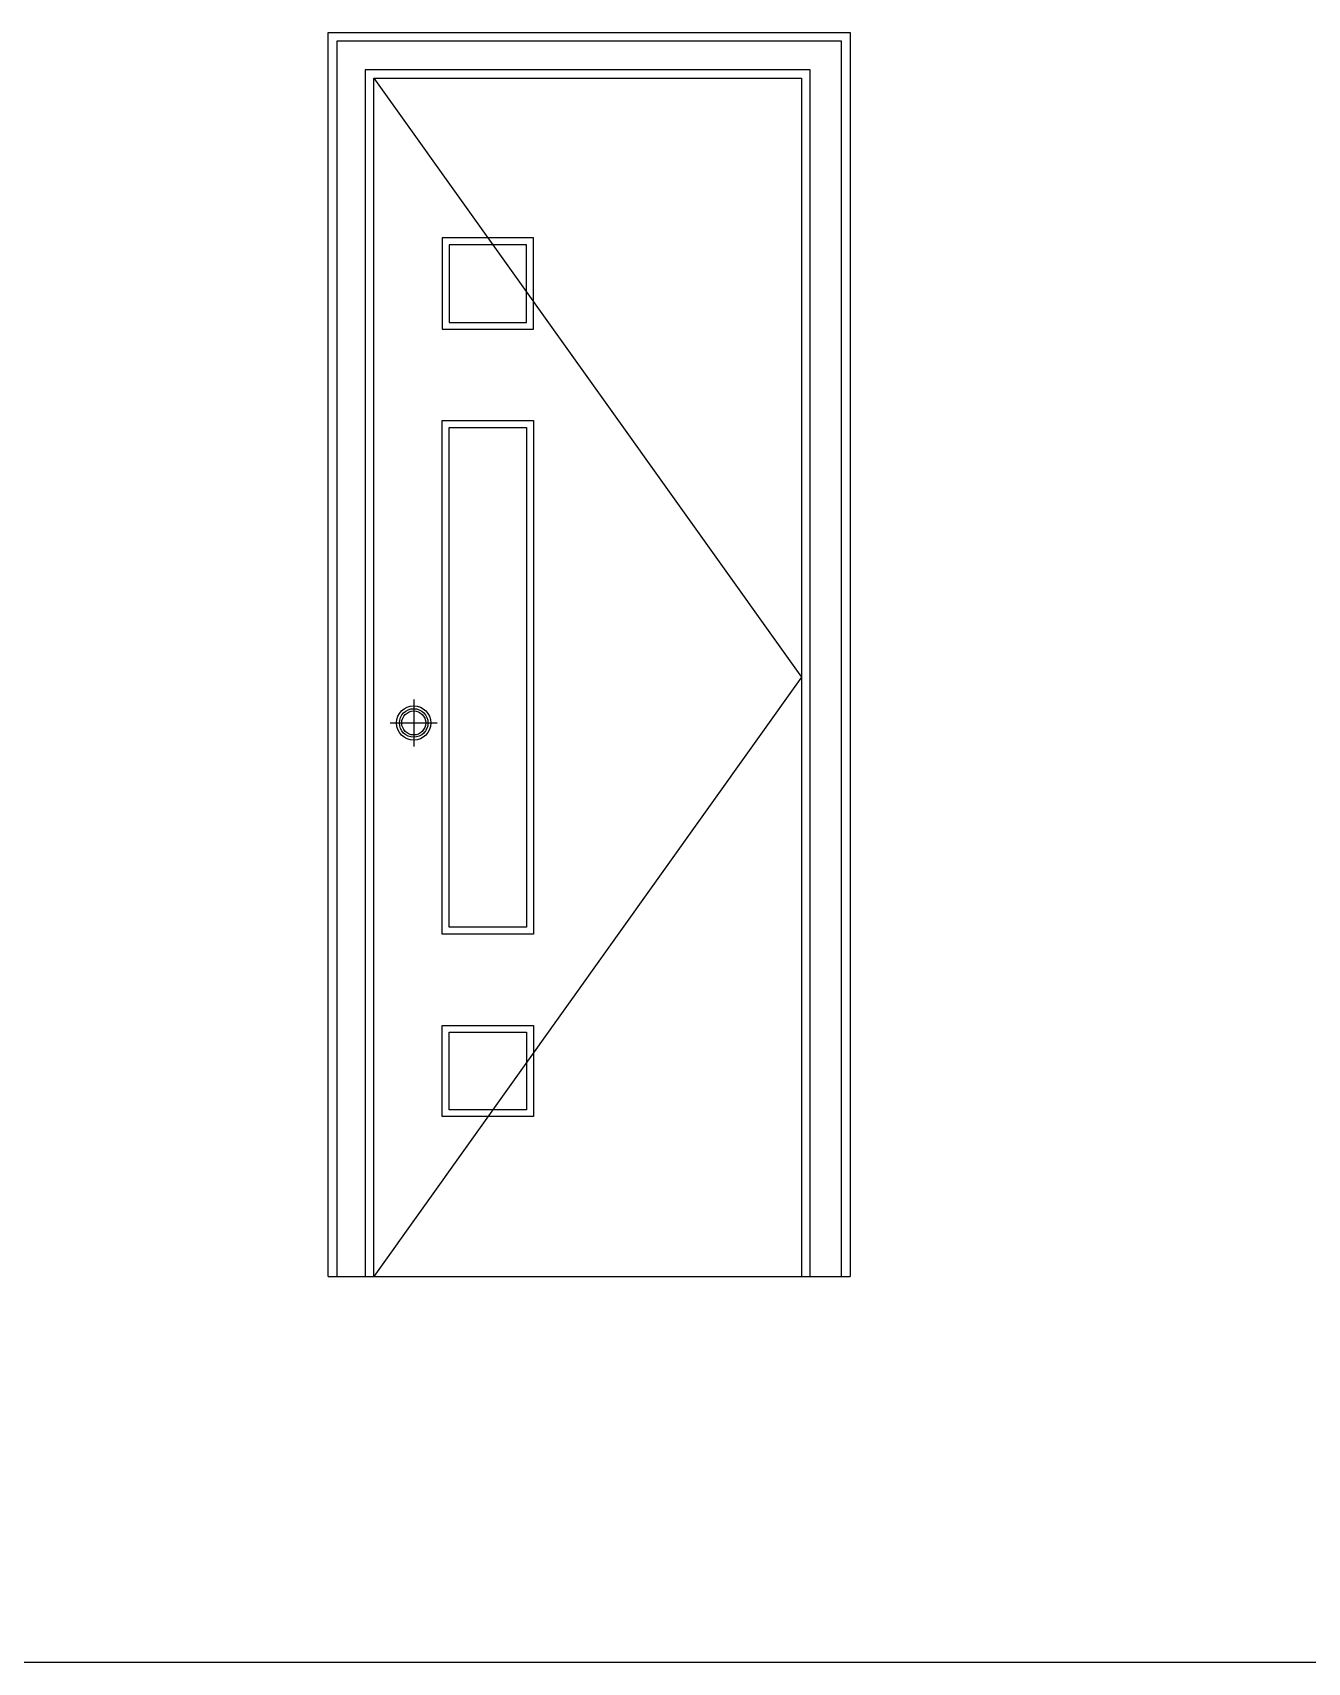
# Model space of a CAD drawing. Extents: x -42728 to 99010, y -18674 to 47645.
# Drawn here: x 21200 to 23435, y -5087 to -2231 of the extents above; entities that cross this region are included whole.
import ezdxf

# ---------------------------------------------------------------- set-up
doc = ezdxf.new("R2010")
doc.units = 0
doc.header["$LTSCALE"] = 100
doc.header["$MEASUREMENT"] = 0
doc.layers.get('0').update_dxf_attribs({"linetype": 'CONTINUOUS'})
doc.layers.add('00-ELE', color=2, linetype='CONTINUOUS')
doc.layers.add('DOOR', color=3, linetype='CONTINUOUS')

# ---------------------------------------------------------------- blocks, each defined once
blk = doc.blocks.new('TD')
at = {"layer": 'DOOR'}
for p, q in [((0, 82.1), (0, -82.1)), ((-82.1, 0), (82.1, 0))]:
    blk.add_line(p, q, dxfattribs=at)
for radius in [60, 50, 42]:
    blk.add_circle((0, 0), radius, dxfattribs=at)
blk = doc.blocks.new('A$C7CBB0B08')
at = {"layer": 'DOOR'}
for points in [[(0, 0), (0, 2180), (915, 2180), (915, 0)], [(900, 0), (900, 2165), (15, 2165), (15, 0)], [(845, 0), (845, 2115), (65, 2115), (65, 0)], [(80, 2100), (830, 1050), (80, 0), (80, 2100), (830, 2100), (830, 0)]]:
    blk.add_lwpolyline(points, dxfattribs=at)
at = {"layer": 'DOOR', "ltscale": 100}
for points in [[(200, 1660), (360, 1660), (360, 1820), (200, 1820)], [(212, 1672), (348, 1672), (348, 1808), (212, 1808)], [(200, 1500), (360, 1500), (360, 600), (200, 600)], [(212, 1488), (348, 1488), (348, 612), (212, 612)], [(200, 440), (360, 440), (360, 280), (200, 280)], [(212, 428), (348, 428), (348, 292), (212, 292)]]:
    blk.add_lwpolyline(points, close=True, dxfattribs=at)
at = {"layer": 'DOOR', "ltscale": 100, "xscale": 0.5, "yscale": 0.5, "zscale": 0.5}
blk.add_blockref('TD', (150, 970), dxfattribs=at)
blk = doc.blocks.new('A$C6CED0BF6')
at = {"layer": '00-ELE'}
blk.add_line((5623.7, 0), (6538.7, 0), dxfattribs=at)
blk.add_blockref('A$C7CBB0B08', (5623.7, 0), dxfattribs=at)

msp = doc.modelspace()

# ---------------------------------------------------------------- linework, layer by layer
msp.add_line((36688.13139, -5087.13862), (5720.2478, -5087.13862))

# ---------------------------------------------------------------- block references
msp.add_blockref('A$C6CED0BF6', (16094.35288, -4410.57922))

doc.saveas('drawing.dxf')
